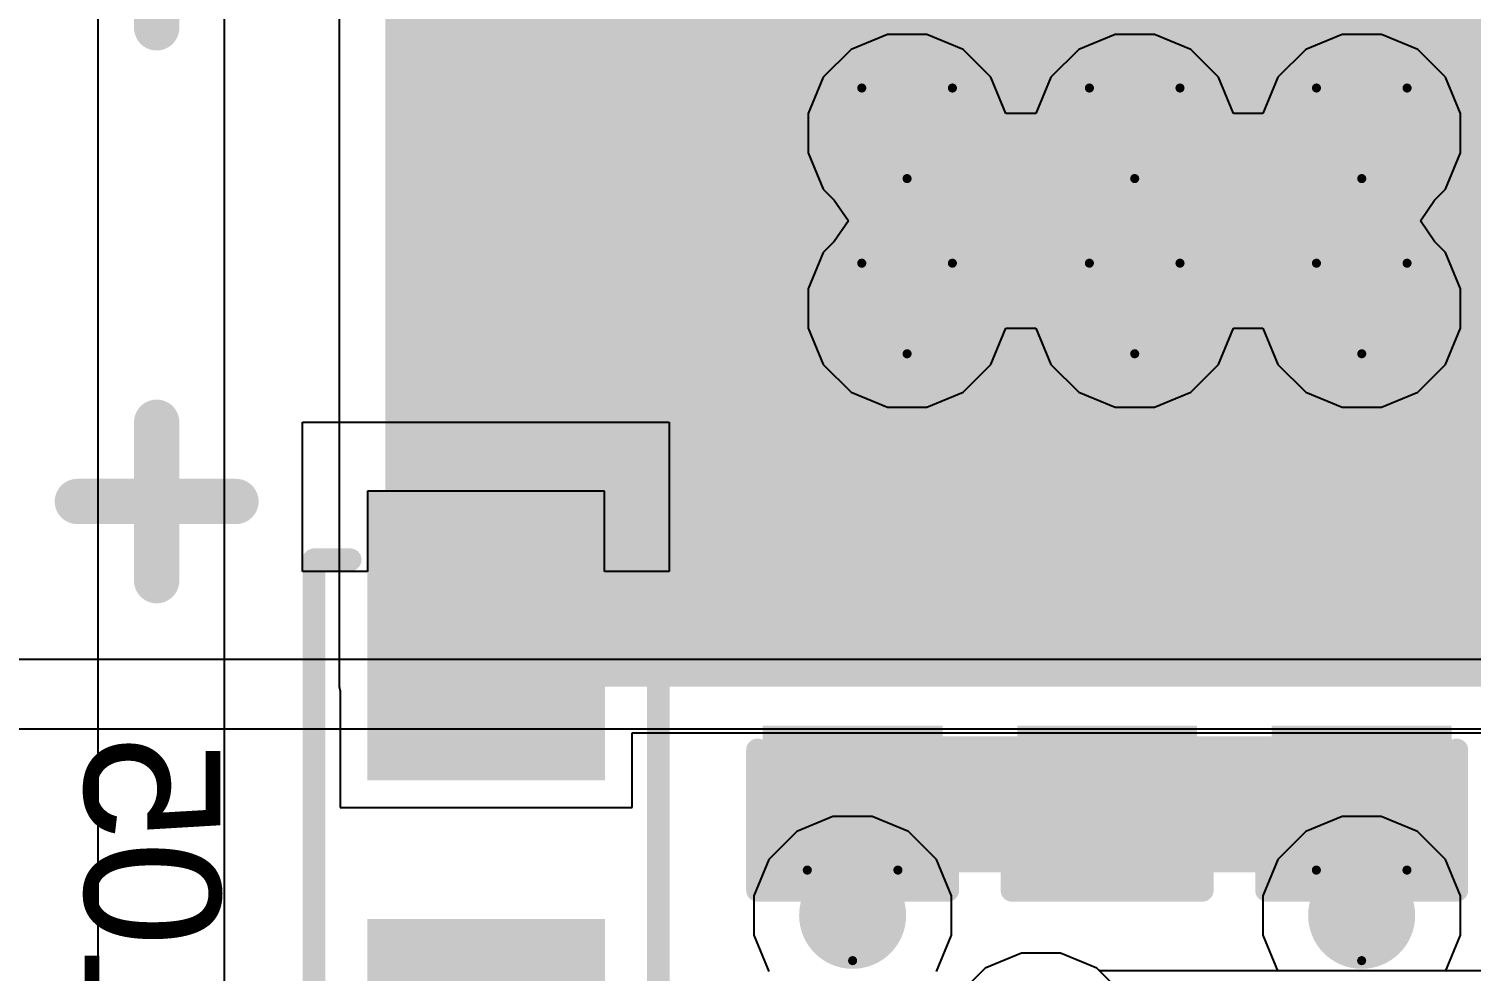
# Model space of a CAD drawing. Header units: inches. Extents: x 0 to 12.2, y 0 to 7.
# Drawn here: x 2.3268 to 2.6451, y 3.7757 to 3.9837 of the extents above; entities that cross this region are included whole.
import ezdxf

# ---------------------------------------------------------------- set-up
doc = ezdxf.new("R2010")
doc.units = ezdxf.units.IN
doc.header["$MEASUREMENT"] = 0
for name, color, linetype in [('Bottom Layer', 5, 'Continuous'), ('Bottom Overlay', 54, 'Continuous'), ('Bottom Paste', 16, 'Continuous'), ('Bottom Solder', 6, 'Continuous'), ('Drill Drawing', 1, 'Continuous'), ('Layer 1', 16, 'Continuous'), ('Layer 2', 76, 'Continuous'), ('Top Layer', 1, 'Continuous'), ('Via Holes', 16, 'Continuous')]:
    doc.layers.add(name, color=color, linetype=linetype)
doc.styles.add('Arial', font='', dxfattribs={"height": 0.2})
doc.styles.get('Arial').set_extended_font_data('Arial')

# ---------------------------------------------------------------- blocks, each defined once
blk = doc.blocks.new('C___0603_B_248')
at = {"layer": 'Bottom Layer'}
for points in [[(-0.045, -0.0175), (-0.045, 0.0175), (-0.015, 0.0175), (-0.015, -0.0175)], [(0.015, -0.0175), (0.015, 0.0175), (0.045, 0.0175), (0.045, -0.0175)]]:
    blk.add_hatch(color=5, dxfattribs=at).paths.add_polyline_path(points)
at = {"layer": 'Bottom Paste'}
for points in [[(-0.045, -0.0175), (-0.045, 0.0175), (-0.015, 0.0175), (-0.015, -0.0175)], [(0.015, -0.0175), (0.015, 0.0175), (0.045, 0.0175), (0.045, -0.0175)]]:
    blk.add_hatch(color=16, dxfattribs=at).paths.add_polyline_path(points)
at = {"layer": 'Bottom Solder'}
for points in [[(-0.04736, -0.01986), (-0.04736, 0.01986), (-0.01264, 0.01986), (-0.01264, -0.01986)], [(0.01264, -0.01986), (0.01264, 0.01986), (0.04736, 0.01986), (0.04736, -0.01986)]]:
    blk.add_hatch(color=6, dxfattribs=at).paths.add_polyline_path(points)
at = {"layer": 'Bottom Overlay'}
for points in [[(-0.049, 0.021, 0.005, 0.005, 0), (-0.049, -0.021, 0.005, 0.005, 0)], [(-0.049, 0.021, 0.005, 0.005, 0), (-0.018, 0.021, 0.005, 0.005, 0)], [(0.018, 0.021, 0.005, 0.005, 0), (0.049, 0.021, 0.005, 0.005, 0)], [(0.049, 0.021, 0.005, 0.005, 0), (0.049, -0.021, 0.005, 0.005, 0)], [(-0.049, -0.021, 0.005, 0.005, 0), (-0.018, -0.021, 0.005, 0.005, 0)], [(0.018, -0.021, 0.005, 0.005, 0), (0.049, -0.021, 0.005, 0.005, 0)]]:
    blk.add_lwpolyline(points, format="xyseb", dxfattribs=at)
for points in [[(-0.05025, 0.021, 0.0025, 0.0025, 1), (-0.04775, 0.021, 0.0025, 0.0025, 1)], [(-0.05025, 0.021, 0.0025, 0.0025, 1), (-0.04775, 0.021, 0.0025, 0.0025, 1)], [(-0.01925, 0.021, 0.0025, 0.0025, 1), (-0.01675, 0.021, 0.0025, 0.0025, 1)], [(0.01675, 0.021, 0.0025, 0.0025, 1), (0.01925, 0.021, 0.0025, 0.0025, 1)], [(0.04775, 0.021, 0.0025, 0.0025, 1), (0.05025, 0.021, 0.0025, 0.0025, 1)], [(0.04775, 0.021, 0.0025, 0.0025, 1), (0.05025, 0.021, 0.0025, 0.0025, 1)], [(-0.05025, -0.021, 0.0025, 0.0025, 1), (-0.04775, -0.021, 0.0025, 0.0025, 1)], [(-0.05025, -0.021, 0.0025, 0.0025, 1), (-0.04775, -0.021, 0.0025, 0.0025, 1)], [(-0.01925, -0.021, 0.0025, 0.0025, 1), (-0.01675, -0.021, 0.0025, 0.0025, 1)], [(0.01675, -0.021, 0.0025, 0.0025, 1), (0.01925, -0.021, 0.0025, 0.0025, 1)], [(0.04775, -0.021, 0.0025, 0.0025, 1), (0.05025, -0.021, 0.0025, 0.0025, 1)], [(0.04775, -0.021, 0.0025, 0.0025, 1), (0.05025, -0.021, 0.0025, 0.0025, 1)]]:
    blk.add_lwpolyline(points, format="xyseb", close=True, dxfattribs=at)
blk = doc.blocks.new('C___0603_B_249')
at = {"layer": 'Bottom Layer'}
for points in [[(-0.045, -0.0175), (-0.045, 0.0175), (-0.015, 0.0175), (-0.015, -0.0175)], [(0.015, -0.0175), (0.015, 0.0175), (0.045, 0.0175), (0.045, -0.0175)]]:
    blk.add_hatch(color=5, dxfattribs=at).paths.add_polyline_path(points)
at = {"layer": 'Bottom Paste'}
for points in [[(-0.045, -0.0175), (-0.045, 0.0175), (-0.015, 0.0175), (-0.015, -0.0175)], [(0.015, -0.0175), (0.015, 0.0175), (0.045, 0.0175), (0.045, -0.0175)]]:
    blk.add_hatch(color=16, dxfattribs=at).paths.add_polyline_path(points)
at = {"layer": 'Bottom Solder'}
for points in [[(-0.04736, -0.01986), (-0.04736, 0.01986), (-0.01264, 0.01986), (-0.01264, -0.01986)], [(0.01264, -0.01986), (0.01264, 0.01986), (0.04736, 0.01986), (0.04736, -0.01986)]]:
    blk.add_hatch(color=6, dxfattribs=at).paths.add_polyline_path(points)
at = {"layer": 'Bottom Overlay'}
for points in [[(-0.049, 0.021, 0.005, 0.005, 0), (-0.049, -0.021, 0.005, 0.005, 0)], [(-0.049, 0.021, 0.005, 0.005, 0), (-0.018, 0.021, 0.005, 0.005, 0)], [(0.018, 0.021, 0.005, 0.005, 0), (0.049, 0.021, 0.005, 0.005, 0)], [(0.049, 0.021, 0.005, 0.005, 0), (0.049, -0.021, 0.005, 0.005, 0)], [(-0.049, -0.021, 0.005, 0.005, 0), (-0.018, -0.021, 0.005, 0.005, 0)], [(0.018, -0.021, 0.005, 0.005, 0), (0.049, -0.021, 0.005, 0.005, 0)]]:
    blk.add_lwpolyline(points, format="xyseb", dxfattribs=at)
for points in [[(-0.05025, 0.021, 0.0025, 0.0025, 1), (-0.04775, 0.021, 0.0025, 0.0025, 1)], [(-0.05025, 0.021, 0.0025, 0.0025, 1), (-0.04775, 0.021, 0.0025, 0.0025, 1)], [(-0.01925, 0.021, 0.0025, 0.0025, 1), (-0.01675, 0.021, 0.0025, 0.0025, 1)], [(0.01675, 0.021, 0.0025, 0.0025, 1), (0.01925, 0.021, 0.0025, 0.0025, 1)], [(0.04775, 0.021, 0.0025, 0.0025, 1), (0.05025, 0.021, 0.0025, 0.0025, 1)], [(0.04775, 0.021, 0.0025, 0.0025, 1), (0.05025, 0.021, 0.0025, 0.0025, 1)], [(-0.05025, -0.021, 0.0025, 0.0025, 1), (-0.04775, -0.021, 0.0025, 0.0025, 1)], [(-0.05025, -0.021, 0.0025, 0.0025, 1), (-0.04775, -0.021, 0.0025, 0.0025, 1)], [(-0.01925, -0.021, 0.0025, 0.0025, 1), (-0.01675, -0.021, 0.0025, 0.0025, 1)], [(0.01675, -0.021, 0.0025, 0.0025, 1), (0.01925, -0.021, 0.0025, 0.0025, 1)], [(0.04775, -0.021, 0.0025, 0.0025, 1), (0.05025, -0.021, 0.0025, 0.0025, 1)], [(0.04775, -0.021, 0.0025, 0.0025, 1), (0.05025, -0.021, 0.0025, 0.0025, 1)]]:
    blk.add_lwpolyline(points, format="xyseb", close=True, dxfattribs=at)
blk = doc.blocks.new('C___0603_B_250')
at = {"layer": 'Bottom Layer'}
for points in [[(-0.045, -0.0175), (-0.045, 0.0175), (-0.015, 0.0175), (-0.015, -0.0175)], [(0.015, -0.0175), (0.015, 0.0175), (0.045, 0.0175), (0.045, -0.0175)]]:
    blk.add_hatch(color=5, dxfattribs=at).paths.add_polyline_path(points)
at = {"layer": 'Bottom Paste'}
for points in [[(-0.045, -0.0175), (-0.045, 0.0175), (-0.015, 0.0175), (-0.015, -0.0175)], [(0.015, -0.0175), (0.015, 0.0175), (0.045, 0.0175), (0.045, -0.0175)]]:
    blk.add_hatch(color=16, dxfattribs=at).paths.add_polyline_path(points)
at = {"layer": 'Bottom Solder'}
for points in [[(-0.04736, -0.01986), (-0.04736, 0.01986), (-0.01264, 0.01986), (-0.01264, -0.01986)], [(0.01264, -0.01986), (0.01264, 0.01986), (0.04736, 0.01986), (0.04736, -0.01986)]]:
    blk.add_hatch(color=6, dxfattribs=at).paths.add_polyline_path(points)
at = {"layer": 'Bottom Overlay'}
for points in [[(-0.049, 0.021, 0.005, 0.005, 0), (-0.049, -0.021, 0.005, 0.005, 0)], [(-0.049, 0.021, 0.005, 0.005, 0), (-0.018, 0.021, 0.005, 0.005, 0)], [(0.018, 0.021, 0.005, 0.005, 0), (0.049, 0.021, 0.005, 0.005, 0)], [(0.049, 0.021, 0.005, 0.005, 0), (0.049, -0.021, 0.005, 0.005, 0)], [(-0.049, -0.021, 0.005, 0.005, 0), (-0.018, -0.021, 0.005, 0.005, 0)], [(0.018, -0.021, 0.005, 0.005, 0), (0.049, -0.021, 0.005, 0.005, 0)]]:
    blk.add_lwpolyline(points, format="xyseb", dxfattribs=at)
for points in [[(-0.05025, 0.021, 0.0025, 0.0025, 1), (-0.04775, 0.021, 0.0025, 0.0025, 1)], [(-0.05025, 0.021, 0.0025, 0.0025, 1), (-0.04775, 0.021, 0.0025, 0.0025, 1)], [(-0.01925, 0.021, 0.0025, 0.0025, 1), (-0.01675, 0.021, 0.0025, 0.0025, 1)], [(0.01675, 0.021, 0.0025, 0.0025, 1), (0.01925, 0.021, 0.0025, 0.0025, 1)], [(0.04775, 0.021, 0.0025, 0.0025, 1), (0.05025, 0.021, 0.0025, 0.0025, 1)], [(0.04775, 0.021, 0.0025, 0.0025, 1), (0.05025, 0.021, 0.0025, 0.0025, 1)], [(-0.05025, -0.021, 0.0025, 0.0025, 1), (-0.04775, -0.021, 0.0025, 0.0025, 1)], [(-0.05025, -0.021, 0.0025, 0.0025, 1), (-0.04775, -0.021, 0.0025, 0.0025, 1)], [(-0.01925, -0.021, 0.0025, 0.0025, 1), (-0.01675, -0.021, 0.0025, 0.0025, 1)], [(0.01675, -0.021, 0.0025, 0.0025, 1), (0.01925, -0.021, 0.0025, 0.0025, 1)], [(0.04775, -0.021, 0.0025, 0.0025, 1), (0.05025, -0.021, 0.0025, 0.0025, 1)], [(0.04775, -0.021, 0.0025, 0.0025, 1), (0.05025, -0.021, 0.0025, 0.0025, 1)]]:
    blk.add_lwpolyline(points, format="xyseb", close=True, dxfattribs=at)
blk = doc.blocks.new('C____A_B_251')
at = {"layer": 'Bottom Layer'}
for points in [[(-0.0752, 0.02224), (-0.01929, 0.02224), (-0.01929, -0.02224), (-0.0752, -0.02224)], [(0.01929, 0.02224), (0.0752, 0.02224), (0.0752, -0.02224), (0.01929, -0.02224)]]:
    blk.add_hatch(color=5, dxfattribs=at).paths.add_polyline_path(points)
at = {"layer": 'Bottom Paste'}
for points in [[(-0.0752, 0.02224), (-0.01929, 0.02224), (-0.01929, -0.02224), (-0.0752, -0.02224)], [(0.01929, 0.02224), (0.0752, 0.02224), (0.0752, -0.02224), (0.01929, -0.02224)]]:
    blk.add_hatch(color=16, dxfattribs=at).paths.add_polyline_path(points)
at = {"layer": 'Bottom Solder'}
for points in [[(-0.0792, 0.02624), (-0.01529, 0.02624), (-0.01529, -0.02624), (-0.0792, -0.02624)], [(0.01529, 0.02624), (0.0792, 0.02624), (0.0792, -0.02624), (0.01529, -0.02624)]]:
    blk.add_hatch(color=6, dxfattribs=at).paths.add_polyline_path(points)
at = {"layer": 'Bottom Overlay'}
for points in [[(0.064, 0.038, 0.005, 0.005, 0), (-0.064, 0.038, 0.005, 0.005, 0)], [(-0.064, 0.03, 0.005, 0.005, 0), (-0.064, 0.038, 0.005, 0.005, 0)], [(0.064, 0.028, 0.005, 0.005, 0), (0.064, 0.038, 0.005, 0.005, 0)], [(-0.064, -0.038, 0.005, 0.005, 0), (-0.064, -0.03, 0.005, 0.005, 0)], [(0.064, -0.038, 0.005, 0.005, 0), (0.064, -0.028, 0.005, 0.005, 0)], [(0.064, -0.038, 0.005, 0.005, 0), (-0.064, -0.038, 0.005, 0.005, 0)]]:
    blk.add_lwpolyline(points, format="xyseb", dxfattribs=at)
for points in [[(-0.06525, 0.038, 0.0025, 0.0025, 1), (-0.06275, 0.038, 0.0025, 0.0025, 1)], [(-0.06525, 0.038, 0.0025, 0.0025, 1), (-0.06275, 0.038, 0.0025, 0.0025, 1)], [(0.06275, 0.038, 0.0025, 0.0025, 1), (0.06525, 0.038, 0.0025, 0.0025, 1)], [(0.06275, 0.038, 0.0025, 0.0025, 1), (0.06525, 0.038, 0.0025, 0.0025, 1)], [(-0.06525, 0.03, 0.0025, 0.0025, 1), (-0.06275, 0.03, 0.0025, 0.0025, 1)], [(0.06275, 0.028, 0.0025, 0.0025, 1), (0.06525, 0.028, 0.0025, 0.0025, 1)], [(-0.06525, -0.03, 0.0025, 0.0025, 1), (-0.06275, -0.03, 0.0025, 0.0025, 1)], [(0.06275, -0.028, 0.0025, 0.0025, 1), (0.06525, -0.028, 0.0025, 0.0025, 1)], [(-0.06525, -0.038, 0.0025, 0.0025, 1), (-0.06275, -0.038, 0.0025, 0.0025, 1)], [(-0.06525, -0.038, 0.0025, 0.0025, 1), (-0.06275, -0.038, 0.0025, 0.0025, 1)], [(0.06275, -0.038, 0.0025, 0.0025, 1), (0.06525, -0.038, 0.0025, 0.0025, 1)], [(0.06275, -0.038, 0.0025, 0.0025, 1), (0.06525, -0.038, 0.0025, 0.0025, 1)]]:
    blk.add_lwpolyline(points, format="xyseb", close=True, dxfattribs=at)

msp = doc.modelspace()

# ---------------------------------------------------------------- hatches: boundary and pattern name
at = {"layer": 'Bottom Layer'}
for points in [[(2.40547, 3.83852), (2.69466, 3.83852), (2.69466, 4.03937), (2.40547, 4.03937)], [(2.49112, 3.79752), (2.63848, 3.79752), (2.63848, 3.82752), (2.49112, 3.82752)]]:
    msp.add_hatch(color=5, dxfattribs=at).paths.add_polyline_path(points)
h = msp.add_hatch(color=5, dxfattribs=at)
edge = h.paths.add_edge_path()
edge.add_arc((2.52064, 3.96068), 0.01181, 0, 360)
h = msp.add_hatch(color=5, dxfattribs=at)
edge = h.paths.add_edge_path()
edge.add_arc((2.57088, 3.96068), 0.01181, 0, 360)
h = msp.add_hatch(color=5, dxfattribs=at)
edge = h.paths.add_edge_path()
edge.add_arc((2.621, 3.96068), 0.01181, 0, 360)
h = msp.add_hatch(color=5, dxfattribs=at)
edge = h.paths.add_edge_path()
edge.add_arc((2.52064, 3.922), 0.01181, 0, 360)
h = msp.add_hatch(color=5, dxfattribs=at)
edge = h.paths.add_edge_path()
edge.add_arc((2.57088, 3.922), 0.01181, 0, 360)
h = msp.add_hatch(color=5, dxfattribs=at)
edge = h.paths.add_edge_path()
edge.add_arc((2.621, 3.922), 0.01181, 0, 360)
h = msp.add_hatch(color=5, dxfattribs=at)
edge = h.paths.add_edge_path()
edge.add_arc((2.50862, 3.788), 0.01181, 0, 360)
h = msp.add_hatch(color=5, dxfattribs=at)
edge = h.paths.add_edge_path()
edge.add_arc((2.62098, 3.788), 0.01181, 0, 360)
at = {"layer": 'Layer 1'}
h = msp.add_hatch(color=16, dxfattribs=at)
edge = h.paths.add_edge_path()
edge.add_arc((2.52064, 3.96068), 0.01181, 0, 360)
h = msp.add_hatch(color=16, dxfattribs=at)
edge = h.paths.add_edge_path()
edge.add_arc((2.57088, 3.96068), 0.01181, 0, 360)
h = msp.add_hatch(color=16, dxfattribs=at)
edge = h.paths.add_edge_path()
edge.add_arc((2.621, 3.96068), 0.01181, 0, 360)
h = msp.add_hatch(color=16, dxfattribs=at)
edge = h.paths.add_edge_path()
edge.add_arc((2.52064, 3.922), 0.01181, 0, 360)
h = msp.add_hatch(color=16, dxfattribs=at)
edge = h.paths.add_edge_path()
edge.add_arc((2.57088, 3.922), 0.01181, 0, 360)
h = msp.add_hatch(color=16, dxfattribs=at)
edge = h.paths.add_edge_path()
edge.add_arc((2.621, 3.922), 0.01181, 0, 360)
h = msp.add_hatch(color=16, dxfattribs=at)
edge = h.paths.add_edge_path()
edge.add_arc((2.50862, 3.788), 0.01181, 0, 360)
h = msp.add_hatch(color=16, dxfattribs=at)
edge = h.paths.add_edge_path()
edge.add_arc((2.62098, 3.788), 0.01181, 0, 360)
at = {"layer": 'Layer 2'}
h = msp.add_hatch(color=76, dxfattribs=at)
edge = h.paths.add_edge_path()
edge.add_arc((2.52064, 3.96068), 0.01181, 0, 360)
h = msp.add_hatch(color=76, dxfattribs=at)
edge = h.paths.add_edge_path()
edge.add_arc((2.57088, 3.96068), 0.01181, 0, 360)
h = msp.add_hatch(color=76, dxfattribs=at)
edge = h.paths.add_edge_path()
edge.add_arc((2.621, 3.96068), 0.01181, 0, 360)
h = msp.add_hatch(color=76, dxfattribs=at)
edge = h.paths.add_edge_path()
edge.add_arc((2.52064, 3.922), 0.01181, 0, 360)
h = msp.add_hatch(color=76, dxfattribs=at)
edge = h.paths.add_edge_path()
edge.add_arc((2.57088, 3.922), 0.01181, 0, 360)
h = msp.add_hatch(color=76, dxfattribs=at)
edge = h.paths.add_edge_path()
edge.add_arc((2.621, 3.922), 0.01181, 0, 360)
h = msp.add_hatch(color=76, dxfattribs=at)
edge = h.paths.add_edge_path()
edge.add_arc((2.50862, 3.788), 0.01181, 0, 360)
h = msp.add_hatch(color=76, dxfattribs=at)
edge = h.paths.add_edge_path()
edge.add_arc((2.62098, 3.788), 0.01181, 0, 360)
at = {"layer": 'Top Layer'}
h = msp.add_hatch(color=1, dxfattribs=at)
edge = h.paths.add_edge_path()
edge.add_arc((2.52064, 3.96068), 0.01181, 0, 360)
h = msp.add_hatch(color=1, dxfattribs=at)
edge = h.paths.add_edge_path()
edge.add_arc((2.57088, 3.96068), 0.01181, 0, 360)
h = msp.add_hatch(color=1, dxfattribs=at)
edge = h.paths.add_edge_path()
edge.add_arc((2.621, 3.96068), 0.01181, 0, 360)
h = msp.add_hatch(color=1, dxfattribs=at)
edge = h.paths.add_edge_path()
edge.add_arc((2.52064, 3.922), 0.01181, 0, 360)
h = msp.add_hatch(color=1, dxfattribs=at)
edge = h.paths.add_edge_path()
edge.add_arc((2.57088, 3.922), 0.01181, 0, 360)
h = msp.add_hatch(color=1, dxfattribs=at)
edge = h.paths.add_edge_path()
edge.add_arc((2.621, 3.922), 0.01181, 0, 360)
h = msp.add_hatch(color=1, dxfattribs=at)
edge = h.paths.add_edge_path()
edge.add_arc((2.50862, 3.788), 0.01181, 0, 360)
h = msp.add_hatch(color=1, dxfattribs=at)
edge = h.paths.add_edge_path()
edge.add_arc((2.62098, 3.788), 0.01181, 0, 360)
at = {"layer": 'Via Holes'}
h = msp.add_hatch(color=7, dxfattribs=at)
edge = h.paths.add_edge_path()
edge.add_arc((2.52064, 3.96068), 0.00591, 0, 360)
h = msp.add_hatch(color=7, dxfattribs=at)
edge = h.paths.add_edge_path()
edge.add_arc((2.57088, 3.96068), 0.00591, 0, 360)
h = msp.add_hatch(color=7, dxfattribs=at)
edge = h.paths.add_edge_path()
edge.add_arc((2.621, 3.96068), 0.00591, 0, 360)
h = msp.add_hatch(color=7, dxfattribs=at)
edge = h.paths.add_edge_path()
edge.add_arc((2.52064, 3.922), 0.00591, 0, 360)
h = msp.add_hatch(color=7, dxfattribs=at)
edge = h.paths.add_edge_path()
edge.add_arc((2.57088, 3.922), 0.00591, 0, 360)
h = msp.add_hatch(color=7, dxfattribs=at)
edge = h.paths.add_edge_path()
edge.add_arc((2.621, 3.922), 0.00591, 0, 360)
h = msp.add_hatch(color=7, dxfattribs=at)
edge = h.paths.add_edge_path()
edge.add_arc((2.50862, 3.788), 0.00591, 0, 360)
h = msp.add_hatch(color=7, dxfattribs=at)
edge = h.paths.add_edge_path()
edge.add_arc((2.62098, 3.788), 0.00591, 0, 360)

# ---------------------------------------------------------------- linework, layer by layer
at = {"layer": 'Bottom Layer'}
for p, q in [((2.39528, 4.03937), (2.39528, 3.83852)), ((2.39528, 3.83852), (2.39547, 3.83754)), ((2.39547, 3.83754), (2.39547, 3.81181)), ((2.45996, 3.81181), (2.45996, 3.82833)), ((2.45996, 3.82833), (2.64966, 3.82833)), ((2.39547, 3.81181), (2.45996, 3.81181)), ((2.54586, 3.77969), (2.53784, 3.77637)), ((2.55453, 3.77969), (2.54586, 3.77969)), ((2.56255, 3.77637), (2.55453, 3.77969)), ((2.53784, 3.77637), (2.5317, 3.77023)), ((2.56869, 3.77023), (2.56255, 3.77637))]:
    msp.add_line(p, q, dxfattribs=at)
for points in [[(2.66081, 3.99, 0.03, 0.03, -0.414214), (2.65644, 3.99437, 0.03, 0.03, 0)], [(2.50862, 3.788, 0.02, 0.02, 0), (2.50862, 3.81252, 0.02, 0.02, 0)], [(2.62098, 3.788, 0.02, 0.02, 0), (2.62098, 3.81252, 0.02, 0.02, 0)]]:
    msp.add_lwpolyline(points, format="xyseb", dxfattribs=at)
for points in [[(2.64894, 3.99437, 0.015, 0.015, 1), (2.66394, 3.99437, 0.015, 0.015, 1)], [(2.50362, 3.81252, 0.01, 0.01, 1), (2.51362, 3.81252, 0.01, 0.01, 1)], [(2.61598, 3.81252, 0.01, 0.01, 1), (2.62598, 3.81252, 0.01, 0.01, 1)], [(2.50362, 3.788, 0.01, 0.01, 1), (2.51362, 3.788, 0.01, 0.01, 1)], [(2.61598, 3.788, 0.01, 0.01, 1), (2.62598, 3.788, 0.01, 0.01, 1)]]:
    msp.add_lwpolyline(points, format="xyseb", close=True, dxfattribs=at)
at = {"layer": 'Bottom Overlay'}
for p, q in [((2.38721, 3.89689), (2.46815, 3.89689)), ((2.38721, 3.86396), (2.38721, 3.89689)), ((2.46815, 3.89689), (2.46815, 3.86396)), ((2.45385, 3.88163), (2.40151, 3.88163)), ((2.40151, 3.88163), (2.40151, 3.86396)), ((2.45385, 3.86396), (2.45385, 3.88163)), ((2.40151, 3.86396), (2.38721, 3.86396)), ((2.46815, 3.86396), (2.45385, 3.86396))]:
    msp.add_line(p, q, dxfattribs=at)
for points in [[(2.355, 3.98397, 0.01, 0.01, 0), (2.355, 4.01897, 0.01, 0.01, 0)], [(2.355, 3.86189, 0.01, 0.01, 0), (2.355, 3.89689, 0.01, 0.01, 0)], [(2.3375, 3.87939, 0.01, 0.01, 0), (2.3725, 3.87939, 0.01, 0.01, 0)]]:
    msp.add_lwpolyline(points, format="xyseb", dxfattribs=at)
for points in [[(2.3525, 3.98397, 0.005, 0.005, 1), (2.3575, 3.98397, 0.005, 0.005, 1)], [(2.3525, 3.89689, 0.005, 0.005, 1), (2.3575, 3.89689, 0.005, 0.005, 1)], [(2.335, 3.87939, 0.005, 0.005, 1), (2.34, 3.87939, 0.005, 0.005, 1)], [(2.37, 3.87939, 0.005, 0.005, 1), (2.375, 3.87939, 0.005, 0.005, 1)], [(2.3525, 3.86189, 0.005, 0.005, 1), (2.3575, 3.86189, 0.005, 0.005, 1)]]:
    msp.add_lwpolyline(points, format="xyseb", close=True, dxfattribs=at)
at = {"layer": 'Drill Drawing'}
for points in [[(2.51064, 3.97068, 0.002, 0.002, 0), (2.53064, 3.97068, 0.002, 0.002, 0)], [(2.51064, 3.97068, 0.002, 0.002, 0), (2.52064, 3.95068, 0.002, 0.002, 0)], [(2.52064, 3.95068, 0.002, 0.002, 0), (2.53064, 3.97068, 0.002, 0.002, 0)], [(2.56088, 3.97068, 0.002, 0.002, 0), (2.58088, 3.97068, 0.002, 0.002, 0)], [(2.56088, 3.97068, 0.002, 0.002, 0), (2.57088, 3.95068, 0.002, 0.002, 0)], [(2.57088, 3.95068, 0.002, 0.002, 0), (2.58088, 3.97068, 0.002, 0.002, 0)], [(2.611, 3.97068, 0.002, 0.002, 0), (2.631, 3.97068, 0.002, 0.002, 0)], [(2.611, 3.97068, 0.002, 0.002, 0), (2.621, 3.95068, 0.002, 0.002, 0)], [(2.621, 3.95068, 0.002, 0.002, 0), (2.631, 3.97068, 0.002, 0.002, 0)], [(2.51064, 3.932, 0.002, 0.002, 0), (2.53064, 3.932, 0.002, 0.002, 0)], [(2.51064, 3.932, 0.002, 0.002, 0), (2.52064, 3.912, 0.002, 0.002, 0)], [(2.52064, 3.912, 0.002, 0.002, 0), (2.53064, 3.932, 0.002, 0.002, 0)], [(2.56088, 3.932, 0.002, 0.002, 0), (2.58088, 3.932, 0.002, 0.002, 0)], [(2.56088, 3.932, 0.002, 0.002, 0), (2.57088, 3.912, 0.002, 0.002, 0)], [(2.57088, 3.912, 0.002, 0.002, 0), (2.58088, 3.932, 0.002, 0.002, 0)], [(2.611, 3.932, 0.002, 0.002, 0), (2.631, 3.932, 0.002, 0.002, 0)], [(2.611, 3.932, 0.002, 0.002, 0), (2.621, 3.912, 0.002, 0.002, 0)], [(2.621, 3.912, 0.002, 0.002, 0), (2.631, 3.932, 0.002, 0.002, 0)], [(2.49862, 3.798, 0.002, 0.002, 0), (2.51862, 3.798, 0.002, 0.002, 0)], [(2.49862, 3.798, 0.002, 0.002, 0), (2.50862, 3.778, 0.002, 0.002, 0)], [(2.50862, 3.778, 0.002, 0.002, 0), (2.51862, 3.798, 0.002, 0.002, 0)], [(2.61098, 3.798, 0.002, 0.002, 0), (2.63098, 3.798, 0.002, 0.002, 0)], [(2.61098, 3.798, 0.002, 0.002, 0), (2.62098, 3.778, 0.002, 0.002, 0)], [(2.62098, 3.778, 0.002, 0.002, 0), (2.63098, 3.798, 0.002, 0.002, 0)]]:
    msp.add_lwpolyline(points, format="xyseb", dxfattribs=at)
for points in [[(2.51014, 3.97068, 0.001, 0.001, 1), (2.51114, 3.97068, 0.001, 0.001, 1)], [(2.51014, 3.97068, 0.001, 0.001, 1), (2.51114, 3.97068, 0.001, 0.001, 1)], [(2.53014, 3.97068, 0.001, 0.001, 1), (2.53114, 3.97068, 0.001, 0.001, 1)], [(2.53014, 3.97068, 0.001, 0.001, 1), (2.53114, 3.97068, 0.001, 0.001, 1)], [(2.56038, 3.97068, 0.001, 0.001, 1), (2.56138, 3.97068, 0.001, 0.001, 1)], [(2.56038, 3.97068, 0.001, 0.001, 1), (2.56138, 3.97068, 0.001, 0.001, 1)], [(2.58038, 3.97068, 0.001, 0.001, 1), (2.58138, 3.97068, 0.001, 0.001, 1)], [(2.58038, 3.97068, 0.001, 0.001, 1), (2.58138, 3.97068, 0.001, 0.001, 1)], [(2.6105, 3.97068, 0.001, 0.001, 1), (2.6115, 3.97068, 0.001, 0.001, 1)], [(2.6105, 3.97068, 0.001, 0.001, 1), (2.6115, 3.97068, 0.001, 0.001, 1)], [(2.6305, 3.97068, 0.001, 0.001, 1), (2.6315, 3.97068, 0.001, 0.001, 1)], [(2.6305, 3.97068, 0.001, 0.001, 1), (2.6315, 3.97068, 0.001, 0.001, 1)], [(2.52014, 3.95068, 0.001, 0.001, 1), (2.52114, 3.95068, 0.001, 0.001, 1)], [(2.52014, 3.95068, 0.001, 0.001, 1), (2.52114, 3.95068, 0.001, 0.001, 1)], [(2.57038, 3.95068, 0.001, 0.001, 1), (2.57138, 3.95068, 0.001, 0.001, 1)], [(2.57038, 3.95068, 0.001, 0.001, 1), (2.57138, 3.95068, 0.001, 0.001, 1)], [(2.6205, 3.95068, 0.001, 0.001, 1), (2.6215, 3.95068, 0.001, 0.001, 1)], [(2.6205, 3.95068, 0.001, 0.001, 1), (2.6215, 3.95068, 0.001, 0.001, 1)], [(2.51014, 3.932, 0.001, 0.001, 1), (2.51114, 3.932, 0.001, 0.001, 1)], [(2.51014, 3.932, 0.001, 0.001, 1), (2.51114, 3.932, 0.001, 0.001, 1)], [(2.53014, 3.932, 0.001, 0.001, 1), (2.53114, 3.932, 0.001, 0.001, 1)], [(2.53014, 3.932, 0.001, 0.001, 1), (2.53114, 3.932, 0.001, 0.001, 1)], [(2.56038, 3.932, 0.001, 0.001, 1), (2.56138, 3.932, 0.001, 0.001, 1)], [(2.56038, 3.932, 0.001, 0.001, 1), (2.56138, 3.932, 0.001, 0.001, 1)], [(2.58038, 3.932, 0.001, 0.001, 1), (2.58138, 3.932, 0.001, 0.001, 1)], [(2.58038, 3.932, 0.001, 0.001, 1), (2.58138, 3.932, 0.001, 0.001, 1)], [(2.6105, 3.932, 0.001, 0.001, 1), (2.6115, 3.932, 0.001, 0.001, 1)], [(2.6105, 3.932, 0.001, 0.001, 1), (2.6115, 3.932, 0.001, 0.001, 1)], [(2.6305, 3.932, 0.001, 0.001, 1), (2.6315, 3.932, 0.001, 0.001, 1)], [(2.6305, 3.932, 0.001, 0.001, 1), (2.6315, 3.932, 0.001, 0.001, 1)], [(2.52014, 3.912, 0.001, 0.001, 1), (2.52114, 3.912, 0.001, 0.001, 1)], [(2.52014, 3.912, 0.001, 0.001, 1), (2.52114, 3.912, 0.001, 0.001, 1)], [(2.57038, 3.912, 0.001, 0.001, 1), (2.57138, 3.912, 0.001, 0.001, 1)], [(2.57038, 3.912, 0.001, 0.001, 1), (2.57138, 3.912, 0.001, 0.001, 1)], [(2.6205, 3.912, 0.001, 0.001, 1), (2.6215, 3.912, 0.001, 0.001, 1)], [(2.6205, 3.912, 0.001, 0.001, 1), (2.6215, 3.912, 0.001, 0.001, 1)], [(2.49812, 3.798, 0.001, 0.001, 1), (2.49912, 3.798, 0.001, 0.001, 1)], [(2.49812, 3.798, 0.001, 0.001, 1), (2.49912, 3.798, 0.001, 0.001, 1)], [(2.51812, 3.798, 0.001, 0.001, 1), (2.51912, 3.798, 0.001, 0.001, 1)], [(2.51812, 3.798, 0.001, 0.001, 1), (2.51912, 3.798, 0.001, 0.001, 1)], [(2.61048, 3.798, 0.001, 0.001, 1), (2.61148, 3.798, 0.001, 0.001, 1)], [(2.61048, 3.798, 0.001, 0.001, 1), (2.61148, 3.798, 0.001, 0.001, 1)], [(2.63048, 3.798, 0.001, 0.001, 1), (2.63148, 3.798, 0.001, 0.001, 1)], [(2.63048, 3.798, 0.001, 0.001, 1), (2.63148, 3.798, 0.001, 0.001, 1)], [(2.50812, 3.778, 0.001, 0.001, 1), (2.50912, 3.778, 0.001, 0.001, 1)], [(2.50812, 3.778, 0.001, 0.001, 1), (2.50912, 3.778, 0.001, 0.001, 1)], [(2.62048, 3.778, 0.001, 0.001, 1), (2.62148, 3.778, 0.001, 0.001, 1)], [(2.62048, 3.778, 0.001, 0.001, 1), (2.62148, 3.778, 0.001, 0.001, 1)]]:
    msp.add_lwpolyline(points, format="xyseb", close=True, dxfattribs=at)
at = {"layer": 'Layer 1'}
for p, q in [((2.5163, 3.98249), (2.50828, 3.97917)), ((2.52498, 3.98249), (2.5163, 3.98249)), ((2.53299, 3.97917), (2.52498, 3.98249)), ((2.56654, 3.98249), (2.55853, 3.97917)), ((2.57522, 3.98249), (2.56654, 3.98249)), ((2.58324, 3.97917), (2.57522, 3.98249)), ((2.61666, 3.98249), (2.60865, 3.97917)), ((2.62534, 3.98249), (2.61666, 3.98249)), ((2.63335, 3.97917), (2.62534, 3.98249)), ((2.50828, 3.97917), (2.50215, 3.97304)), ((2.53913, 3.97304), (2.53299, 3.97917)), ((2.55853, 3.97917), (2.55239, 3.97304)), ((2.58937, 3.97304), (2.58324, 3.97917)), ((2.60865, 3.97917), (2.60251, 3.97304)), ((2.63949, 3.97304), (2.63335, 3.97917)), ((2.50215, 3.97304), (2.49883, 3.96502)), ((2.54245, 3.96502), (2.53913, 3.97304)), ((2.55239, 3.97304), (2.54907, 3.96502)), ((2.59269, 3.96502), (2.58937, 3.97304)), ((2.60251, 3.97304), (2.59919, 3.96502)), ((2.64281, 3.96502), (2.63949, 3.97304)), ((2.49883, 3.96502), (2.49883, 3.95634)), ((2.54907, 3.96502), (2.54245, 3.96502)), ((2.59919, 3.96502), (2.59269, 3.96502)), ((2.64281, 3.95634), (2.64281, 3.96502)), ((2.49883, 3.95634), (2.50215, 3.94833)), ((2.63949, 3.94833), (2.64281, 3.95634)), ((2.50215, 3.94833), (2.50456, 3.94591)), ((2.63708, 3.94591), (2.63949, 3.94833)), ((2.50456, 3.94591), (2.5077, 3.94134)), ((2.63394, 3.94134), (2.63708, 3.94591)), ((2.5077, 3.94134), (2.50456, 3.93677)), ((2.63708, 3.93677), (2.63394, 3.94134)), ((2.50456, 3.93677), (2.50215, 3.93435)), ((2.63949, 3.93435), (2.63708, 3.93677)), ((2.50215, 3.93435), (2.49883, 3.92634)), ((2.64281, 3.92634), (2.63949, 3.93435)), ((2.49883, 3.92634), (2.49883, 3.91766)), ((2.64281, 3.91766), (2.64281, 3.92634)), ((2.49883, 3.91766), (2.50215, 3.90965)), ((2.53913, 3.90965), (2.54245, 3.91766)), ((2.54245, 3.91766), (2.54907, 3.91766)), ((2.54907, 3.91766), (2.55239, 3.90965)), ((2.58937, 3.90965), (2.59269, 3.91766)), ((2.59269, 3.91766), (2.59919, 3.91766)), ((2.59919, 3.91766), (2.60251, 3.90965)), ((2.63949, 3.90965), (2.64281, 3.91766)), ((2.50215, 3.90965), (2.50828, 3.90351)), ((2.53299, 3.90351), (2.53913, 3.90965)), ((2.55239, 3.90965), (2.55853, 3.90351)), ((2.58324, 3.90351), (2.58937, 3.90965)), ((2.60251, 3.90965), (2.60865, 3.90351)), ((2.63335, 3.90351), (2.63949, 3.90965)), ((2.50828, 3.90351), (2.5163, 3.90019)), ((2.52498, 3.90019), (2.53299, 3.90351)), ((2.55853, 3.90351), (2.56654, 3.90019)), ((2.57522, 3.90019), (2.58324, 3.90351)), ((2.60865, 3.90351), (2.61666, 3.90019)), ((2.62534, 3.90019), (2.63335, 3.90351)), ((2.5163, 3.90019), (2.52498, 3.90019)), ((2.56654, 3.90019), (2.57522, 3.90019)), ((2.61666, 3.90019), (2.62534, 3.90019)), ((2.54586, 3.77969), (2.53784, 3.77637)), ((2.55453, 3.77969), (2.54586, 3.77969)), ((2.56255, 3.77637), (2.55453, 3.77969)), ((2.53784, 3.77637), (2.5317, 3.77023)), ((2.56869, 3.77023), (2.56255, 3.77637))]:
    msp.add_line(p, q, dxfattribs=at)
at = {"layer": 'Layer 2'}
for p, q in [((2.34201, 4.36399), (2.34201, 3.68831)), ((2.37, 2.95377), (2.37, 4.15462)), ((2.5163, 3.98249), (2.50828, 3.97917)), ((2.52498, 3.98249), (2.5163, 3.98249)), ((2.53299, 3.97917), (2.52498, 3.98249)), ((2.56654, 3.98249), (2.55853, 3.97917)), ((2.57522, 3.98249), (2.56654, 3.98249)), ((2.58324, 3.97917), (2.57522, 3.98249)), ((2.61666, 3.98249), (2.60865, 3.97917)), ((2.62534, 3.98249), (2.61666, 3.98249)), ((2.63335, 3.97917), (2.62534, 3.98249)), ((2.50828, 3.97917), (2.50215, 3.97304)), ((2.53913, 3.97304), (2.53299, 3.97917)), ((2.55853, 3.97917), (2.55239, 3.97304)), ((2.58937, 3.97304), (2.58324, 3.97917)), ((2.60865, 3.97917), (2.60251, 3.97304)), ((2.63949, 3.97304), (2.63335, 3.97917)), ((2.50215, 3.97304), (2.49883, 3.96502)), ((2.54245, 3.96502), (2.53913, 3.97304)), ((2.55239, 3.97304), (2.54907, 3.96502)), ((2.59269, 3.96502), (2.58937, 3.97304)), ((2.60251, 3.97304), (2.59919, 3.96502)), ((2.64281, 3.96502), (2.63949, 3.97304)), ((2.49883, 3.96502), (2.49883, 3.95634)), ((2.54907, 3.96502), (2.54245, 3.96502)), ((2.59919, 3.96502), (2.59269, 3.96502)), ((2.64281, 3.95634), (2.64281, 3.96502)), ((2.49883, 3.95634), (2.50215, 3.94833)), ((2.63949, 3.94833), (2.64281, 3.95634)), ((2.50215, 3.94833), (2.50456, 3.94591)), ((2.63708, 3.94591), (2.63949, 3.94833)), ((2.50456, 3.94591), (2.5077, 3.94134)), ((2.63394, 3.94134), (2.63708, 3.94591)), ((2.5077, 3.94134), (2.50456, 3.93677)), ((2.63708, 3.93677), (2.63394, 3.94134)), ((2.50456, 3.93677), (2.50215, 3.93435)), ((2.63949, 3.93435), (2.63708, 3.93677)), ((2.50215, 3.93435), (2.49883, 3.92634)), ((2.64281, 3.92634), (2.63949, 3.93435)), ((2.49883, 3.92634), (2.49883, 3.91766)), ((2.64281, 3.91766), (2.64281, 3.92634)), ((2.49883, 3.91766), (2.50215, 3.90965)), ((2.53913, 3.90965), (2.54245, 3.91766)), ((2.54245, 3.91766), (2.54907, 3.91766)), ((2.54907, 3.91766), (2.55239, 3.90965)), ((2.58937, 3.90965), (2.59269, 3.91766)), ((2.59269, 3.91766), (2.59919, 3.91766)), ((2.59919, 3.91766), (2.60251, 3.90965)), ((2.63949, 3.90965), (2.64281, 3.91766)), ((2.50215, 3.90965), (2.50828, 3.90351)), ((2.53299, 3.90351), (2.53913, 3.90965)), ((2.55239, 3.90965), (2.55853, 3.90351)), ((2.58324, 3.90351), (2.58937, 3.90965)), ((2.60251, 3.90965), (2.60865, 3.90351)), ((2.63335, 3.90351), (2.63949, 3.90965)), ((2.50828, 3.90351), (2.5163, 3.90019)), ((2.52498, 3.90019), (2.53299, 3.90351)), ((2.55853, 3.90351), (2.56654, 3.90019)), ((2.57522, 3.90019), (2.58324, 3.90351)), ((2.60865, 3.90351), (2.61666, 3.90019)), ((2.62534, 3.90019), (2.63335, 3.90351)), ((2.5163, 3.90019), (2.52498, 3.90019)), ((2.56654, 3.90019), (2.57522, 3.90019)), ((2.61666, 3.90019), (2.62534, 3.90019)), ((2.50428, 3.80981), (2.49627, 3.80649)), ((2.51296, 3.80981), (2.50428, 3.80981)), ((2.52098, 3.80649), (2.51296, 3.80981)), ((2.61664, 3.80981), (2.60863, 3.80649)), ((2.62532, 3.80981), (2.61664, 3.80981)), ((2.63334, 3.80649), (2.62532, 3.80981)), ((2.49627, 3.80649), (2.49013, 3.80035)), ((2.52711, 3.80035), (2.52098, 3.80649)), ((2.60863, 3.80649), (2.60249, 3.80035)), ((2.63947, 3.80035), (2.63334, 3.80649)), ((2.49013, 3.80035), (2.48681, 3.79233)), ((2.53043, 3.79233), (2.52711, 3.80035)), ((2.60249, 3.80035), (2.59917, 3.79233)), ((2.64279, 3.79233), (2.63947, 3.80035)), ((2.48681, 3.79233), (2.48681, 3.78366)), ((2.53043, 3.78366), (2.53043, 3.79233)), ((2.59917, 3.79233), (2.59917, 3.78366)), ((2.64279, 3.78366), (2.64279, 3.79233)), ((2.48681, 3.78366), (2.49013, 3.77564)), ((2.52711, 3.77564), (2.53043, 3.78366)), ((2.59917, 3.78366), (2.60249, 3.77564)), ((2.63947, 3.77564), (2.64279, 3.78366)), ((2.54586, 3.77969), (2.53784, 3.77637)), ((2.55453, 3.77969), (2.54586, 3.77969)), ((2.56255, 3.77637), (2.55453, 3.77969)), ((2.53784, 3.77637), (2.5317, 3.77023)), ((2.56869, 3.77023), (2.56255, 3.77637))]:
    msp.add_line(p, q, dxfattribs=at)
at = {"layer": 'Top Layer'}
for p, q in [((2.78316, 3.84449), (2.05351, 3.84449)), ((2.05351, 3.8292), (2.66716, 3.8292)), ((2.54586, 3.77969), (2.53784, 3.77637)), ((2.55453, 3.77969), (2.54586, 3.77969)), ((2.56255, 3.77637), (2.55453, 3.77969)), ((2.53784, 3.77637), (2.5317, 3.77023)), ((2.5632, 3.77572), (2.56255, 3.77637)), ((2.66716, 3.77572), (2.5632, 3.77572))]:
    msp.add_line(p, q, dxfattribs=at)

# ---------------------------------------------------------------- block references
for name, p, rotation in [('C___0603_B_250', (2.50862, 3.84252), 90), ('C___0603_B_249', (2.5648, 3.84252), 90), ('C___0603_B_248', (2.62098, 3.84252), 90), ('C____A_B_251', (2.42772, 3.80252), 270)]:
    msp.add_blockref(name, p, dxfattribs=dict(rotation=rotation))

# ---------------------------------------------------------------- texts
at = {"layer": 'Bottom Overlay', "style": 'Arial', "text_generation_flag": 2}
msp.add_text('C105', height=0.03, rotation=270, dxfattribs=at).set_placement((2.33909, 3.72755))

doc.saveas('drawing.dxf')
